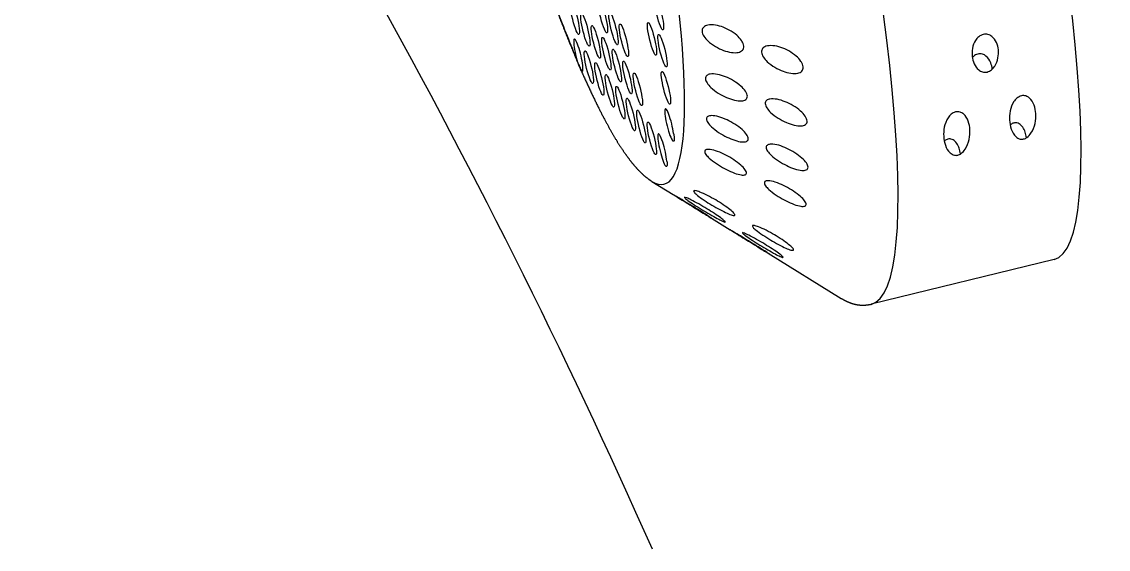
# Model space of a CAD drawing. Extents: x 648 to 724, y 789 to 934.
# Drawn here: x 710.922 to 713.857, y 841.218 to 842.642 of the extents above; entities that cross this region are included whole.
import ezdxf

# ---------------------------------------------------------------- set-up
doc = ezdxf.new("R2010")
doc.units = 0
doc.header["$MEASUREMENT"] = 0
doc.layers.add('1', color=4, linetype='Continuous')
doc.layers.add('1_CYAN', color=4, linetype='Continuous')

# ---------------------------------------------------------------- blocks, each defined once
blk = doc.blocks.new('2010GLOW')
at = {"layer": '1'}
for p, q in [((64.646, 36.6059), (64.7038, 36.5702)), ((64.8073, 36.5062), (64.8576, 36.4751)), ((64.9604, 36.4116), (65.1575, 36.2898)), ((65.7325, 36.3948), (65.2382, 36.2739))]:
    blk.add_line(p, q, dxfattribs=at)
for centre, major_axis, start_param, end_param in [((65.2868, 38.2161), (-0.4457, 1.8213), 3.141593, 6.283185), ((64.7925, 38.0951), (-0.4457, 1.8213), 3.141593, 6.283185), ((64.34, 37.9844), (-0.3392, 1.3863), 2.994561, 6.430217)]:
    blk.add_ellipse(centre, major_axis=major_axis, ratio=0.145722, start_param=start_param, end_param=end_param, dxfattribs=at)
at = {"layer": '1', "color": 3}
for centre, major_axis, start_param, end_param in [((64.4383, 37.0467), (0.0108, -0.0442), 0.253665, 6.53685), ((64.5141, 37.0509), (0.0108, -0.0442), 0.253665, 6.53685), ((64.6656, 37.0591), (0.0108, -0.0442), 0.253665, 6.53685), ((64.3258, 37.9809), (-0.3308, 1.3518), 2.276318, 2.419801), ((64.5425, 37.0188), (0.0108, -0.0442), 0.253665, 6.53685), ((64.4667, 37.0147), (0.0108, -0.0442), 0.253665, 6.53685), ((64.6466, 36.9909), (0.0108, -0.0442), 0.253665, 6.53685), ((64.4951, 36.9827), (0.0108, -0.0442), 0.253665, 6.53685), ((64.5708, 36.9868), (0.0108, -0.0442), 0.253665, 6.53685), ((64.675, 36.9588), (0.0108, -0.0442), 0.253665, 6.53685), ((64.4477, 36.9465), (0.0108, -0.0442), 6.20698, 11.237328), ((64.5234, 36.9506), (0.0108, -0.0442), 0.253665, 6.53685), ((64.476, 36.9145), (0.0108, -0.0442), 0.253665, 6.53685), ((64.5518, 36.9186), (0.0108, -0.0442), 0.253665, 6.53685), ((64.5044, 36.8824), (0.0108, -0.0442), 0.253665, 6.53685), ((64.5802, 36.8865), (0.0108, -0.0442), 0.253665, 6.53685), ((64.5328, 36.8504), (0.0108, -0.0442), 0.253665, 6.53685), ((64.6086, 36.8545), (0.0108, -0.0442), 0.253665, 6.53685), ((64.6843, 36.8586), (0.0108, -0.0442), 0.253665, 6.53685), ((64.5612, 36.8183), (0.0108, -0.0442), 0.253665, 6.53685), ((64.5895, 36.7863), (0.0108, -0.0442), 0.253665, 6.53685), ((64.6179, 36.7542), (0.0108, -0.0442), 0.253665, 6.53685), ((64.6937, 36.7584), (0.0108, -0.0442), 0.970993, 6.001341), ((64.6463, 36.7222), (0.0108, -0.0442), 0.253665, 6.53685), ((64.6747, 36.6902), (0.0108, -0.0442), 0.789174, 5.819522)]:
    blk.add_ellipse(centre, major_axis=major_axis, ratio=0.145722, start_param=start_param, end_param=end_param, dxfattribs=at)
at = {"layer": '1'}
for points in [[(64.0743, 38.1661), (64.0903, 38.0942), (64.1069, 38.022), (64.1242, 37.9497), (64.142, 37.8775), (64.1604, 37.8055), (64.1792, 37.7341), (64.1984, 37.6633), (64.2181, 37.5934), (64.238, 37.5246), (64.2582, 37.4571), (64.2785, 37.391), (64.2991, 37.3266), (64.3197, 37.264), (64.3403, 37.2034), (64.361, 37.1449), (64.3815, 37.0887), (64.4019, 37.0351), (64.4222, 36.984), (64.4422, 36.9356), (64.4619, 36.8901), (64.4814, 36.8476), (64.5005, 36.8081), (64.5192, 36.7717), (64.5375, 36.7386), (64.5555, 36.7086), (64.5732, 36.6819), (64.5907, 36.6583), (64.6083, 36.6378), (64.6264, 36.6203), (64.646, 36.6059)], [(65.1575, 36.2898), (65.1717, 36.2821), (65.1868, 36.2761), (65.2032, 36.2723), (65.2206, 36.2714), (65.2382, 36.2739)]]:
    blk.add_open_spline(points, degree=1, dxfattribs=at)
at = {"layer": '1', "color": 3}
for points, knots in [([(64.8341, 37.0237), (64.8409, 37.0214), (64.8483, 37.0182), (64.8627, 37.0102), (64.8696, 37.0054), (64.8803, 36.9961), (64.8849, 36.9911), (64.8901, 36.9834), (64.8915, 36.9809), (64.8935, 36.9759), (64.8941, 36.9734), (64.8946, 36.9689), (64.8944, 36.9668), (64.8931, 36.963), (64.8921, 36.9613), (64.8881, 36.957), (64.8841, 36.9551), (64.8745, 36.953), (64.868, 36.953), (64.8542, 36.955), (64.8469, 36.957), (64.833, 36.9621), (64.8253, 36.9657), (64.8104, 36.9744), (64.8033, 36.9796), (64.7935, 36.9889), (64.7897, 36.9933), (64.7841, 37.0021), (64.7823, 37.0066), (64.7816, 37.0144), (64.7826, 37.0179), (64.7868, 37.0235), (64.7901, 37.0254), (64.7988, 37.0284), (64.8053, 37.029), (64.8195, 37.0278), (64.8271, 37.026), (64.8341, 37.0237)], [0, 0, 0, 0, 0.023389, 0.023389, 0.0467779, 0.0467779, 0.0659746, 0.0659746, 0.0755729, 0.0755729, 0.0851712, 0.0851712, 0.0947696, 0.0947696, 0.1043679, 0.1043679, 0.1235645, 0.1235645, 0.1469535, 0.1469535, 0.1703425, 0.1703425, 0.1947513, 0.1947513, 0.2191601, 0.2191601, 0.2357472, 0.2357472, 0.2523342, 0.2523342, 0.2689213, 0.2689213, 0.2855084, 0.2855084, 0.3099172, 0.3099172, 0.334326, 0.334326, 0.334326, 0.334326]), ([(65.5518, 36.9011), (65.5496, 36.9006), (65.5473, 36.9003), (65.5431, 36.9005), (65.541, 36.9008), (65.5352, 36.9025), (65.5318, 36.9045), (65.5237, 36.911), (65.5196, 36.9169), (65.5138, 36.9299), (65.512, 36.937), (65.5107, 36.9503), (65.5108, 36.9576), (65.5136, 36.9724), (65.5163, 36.9798), (65.5228, 36.9899), (65.5257, 36.9934), (65.531, 36.9978), (65.5329, 36.9991), (65.537, 37.0012), (65.5392, 37.002), (65.5435, 37.0031), (65.5458, 37.0033), (65.5501, 37.0033), (65.5522, 37.003), (65.5582, 37.0014), (65.5617, 36.9994), (65.57, 36.993), (65.5741, 36.9872), (65.5799, 36.9745), (65.5815, 36.9676), (65.5829, 36.9544), (65.5826, 36.9468), (65.5796, 36.9316), (65.5768, 36.9241), (65.5703, 36.914), (65.5674, 36.9104), (65.5622, 36.906), (65.5603, 36.9047), (65.5562, 36.9025), (65.554, 36.9017), (65.5518, 36.9011)], [0, 0, 0, 0, 0.0069864, 0.0069864, 0.0139728, 0.0139728, 0.0279456, 0.0279456, 0.0559253, 0.0559253, 0.0839051, 0.0839051, 0.1105409, 0.1105409, 0.1371767, 0.1371767, 0.1508496, 0.1508496, 0.1576861, 0.1576861, 0.1645225, 0.1645225, 0.171359, 0.171359, 0.1781955, 0.1781955, 0.1918684, 0.1918684, 0.2185042, 0.2185042, 0.24514, 0.24514, 0.2731197, 0.2731197, 0.3010995, 0.3010995, 0.3150723, 0.3150723, 0.3220587, 0.3220587, 0.3290451, 0.3290451, 0.3290451, 0.3290451]), ([(64.9948, 36.9675), (65.0015, 36.9652), (65.0089, 36.962), (65.0233, 36.954), (65.0302, 36.9492), (65.0408, 36.9399), (65.0455, 36.9349), (65.0506, 36.9273), (65.052, 36.9247), (65.054, 36.9197), (65.0547, 36.9173), (65.0551, 36.9128), (65.0549, 36.9107), (65.0537, 36.9069), (65.0527, 36.9052), (65.0487, 36.9008), (65.0446, 36.899), (65.0351, 36.8969), (65.0286, 36.8969), (65.0148, 36.8988), (65.0075, 36.9008), (64.9936, 36.9059), (64.9859, 36.9095), (64.971, 36.9183), (64.9639, 36.9234), (64.9541, 36.9327), (64.9502, 36.9371), (64.9446, 36.946), (64.9429, 36.9504), (64.9421, 36.9583), (64.9431, 36.9618), (64.9474, 36.9674), (64.9507, 36.9693), (64.9593, 36.9723), (64.9659, 36.9728), (64.9801, 36.9716), (64.9877, 36.9699), (64.9948, 36.9675)], [0, 0, 0, 0, 0.0233552, 0.0233552, 0.0467103, 0.0467103, 0.0658795, 0.0658795, 0.0754641, 0.0754641, 0.0850487, 0.0850487, 0.0946332, 0.0946332, 0.1042178, 0.1042178, 0.123387, 0.123387, 0.1467421, 0.1467421, 0.1700973, 0.1700973, 0.1945396, 0.1945396, 0.2189818, 0.2189818, 0.2355966, 0.2355966, 0.2522113, 0.2522113, 0.2688261, 0.2688261, 0.2854408, 0.2854408, 0.3098831, 0.3098831, 0.3343253, 0.3343253, 0.3343253, 0.3343253]), ([(65.5659, 36.9092), (65.5651, 36.9148), (65.5637, 36.9205), (65.5587, 36.9329), (65.5547, 36.9394), (65.5461, 36.9463), (65.5428, 36.9482), (65.5372, 36.9499), (65.5351, 36.9502), (65.531, 36.9503), (65.5288, 36.9501), (65.5244, 36.949), (65.5223, 36.9482), (65.5183, 36.9461), (65.5164, 36.9448), (65.5136, 36.9425), (65.5127, 36.9416), (65.5117, 36.9407)], [0.1031187, 0.1031187, 0.1031187, 0.1031187, 0.1276978, 0.1276978, 0.1593765, 0.1593765, 0.1731128, 0.1731128, 0.179981, 0.179981, 0.1868491, 0.1868491, 0.1937173, 0.1937173, 0.2005854, 0.2005854, 0.2047116, 0.2047116, 0.2047116, 0.2047116]), ([(64.458, 36.9023), (64.4577, 36.9024), (64.4574, 36.9026), (64.4564, 36.9036), (64.4556, 36.9051), (64.4538, 36.9088), (64.4529, 36.9108), (64.4508, 36.9158), (64.4496, 36.9186), (64.4468, 36.9256), (64.4453, 36.9299), (64.444, 36.9344)], [-0.10333581, -0.10333581, -0.10333581, -0.10333581, -0.09774084, -0.09774084, -0.08402044, -0.08402044, -0.07264257, -0.07264257, -0.06085918, -0.06085918, -0.04630941, -0.04630941, -0.04630941, -0.04630941]), ([(64.8453, 36.8882), (64.8521, 36.8854), (64.8596, 36.8818), (64.8738, 36.8732), (64.8807, 36.8682), (64.8911, 36.8589), (64.8956, 36.8541), (64.9005, 36.8469), (64.9018, 36.8445), (64.9036, 36.84), (64.9041, 36.8378), (64.9043, 36.8339), (64.904, 36.8321), (64.9025, 36.829), (64.9014, 36.8277), (64.8971, 36.8245), (64.8928, 36.8234), (64.8829, 36.8228), (64.8763, 36.8236), (64.8623, 36.8269), (64.8549, 36.8295), (64.8409, 36.8355), (64.8332, 36.8395), (64.8184, 36.8488), (64.8115, 36.8541), (64.8019, 36.8632), (64.7982, 36.8674), (64.7929, 36.8756), (64.7914, 36.8796), (64.7911, 36.8864), (64.7923, 36.8894), (64.7969, 36.8936), (64.8004, 36.8949), (64.8094, 36.8965), (64.8161, 36.8961), (64.8305, 36.8934), (64.8382, 36.8911), (64.8453, 36.8882)], [0, 0, 0, 0, 0.023389, 0.023389, 0.0467779, 0.0467779, 0.0659746, 0.0659746, 0.0755729, 0.0755729, 0.0851712, 0.0851712, 0.0947696, 0.0947696, 0.1043679, 0.1043679, 0.1235645, 0.1235645, 0.1469535, 0.1469535, 0.1703425, 0.1703425, 0.1947513, 0.1947513, 0.2191601, 0.2191601, 0.2357472, 0.2357472, 0.2523342, 0.2523342, 0.2689213, 0.2689213, 0.2855084, 0.2855084, 0.3099172, 0.3099172, 0.334326, 0.334326, 0.334326, 0.334326]), ([(65.6505, 36.7203), (65.6489, 36.7199), (65.6473, 36.7197), (65.6441, 36.7197), (65.6427, 36.7199), (65.6367, 36.7211), (65.6327, 36.7238), (65.6179, 36.7372), (65.6133, 36.7552), (65.612, 36.7789), (65.6124, 36.7873), (65.6159, 36.8045), (65.6189, 36.8132), (65.6264, 36.8244), (65.6291, 36.8278), (65.6342, 36.832), (65.636, 36.8333), (65.6399, 36.8354), (65.642, 36.8362), (65.6465, 36.8373), (65.6486, 36.8375), (65.6527, 36.8374), (65.6547, 36.837), (65.6601, 36.8353), (65.6632, 36.8334), (65.672, 36.8262), (65.676, 36.8192), (65.6815, 36.8042), (65.6829, 36.7963), (65.6842, 36.7725), (65.6813, 36.7527), (65.6677, 36.7323), (65.664, 36.7278), (65.6582, 36.7237), (65.6568, 36.7228), (65.6537, 36.7213), (65.6521, 36.7207), (65.6505, 36.7203)], [0, 0, 0, 0, 0.004866, 0.004866, 0.009732, 0.009732, 0.0279202, 0.0279202, 0.1064516, 0.1064516, 0.1420303, 0.1420303, 0.1776091, 0.1776091, 0.1914434, 0.1914434, 0.1983605, 0.1983605, 0.2052777, 0.2052777, 0.2121948, 0.2121948, 0.219112, 0.219112, 0.2329463, 0.2329463, 0.268525, 0.268525, 0.3041037, 0.3041037, 0.3826351, 0.3826351, 0.4008234, 0.4008234, 0.4056894, 0.4056894, 0.4105553, 0.4105553, 0.4105553, 0.4105553]), ([(65.0067, 36.8208), (65.0136, 36.818), (65.021, 36.8144), (65.0352, 36.8058), (65.0421, 36.8008), (65.0525, 36.7915), (65.057, 36.7867), (65.0618, 36.7795), (65.0631, 36.7772), (65.0649, 36.7726), (65.0654, 36.7705), (65.0656, 36.7666), (65.0653, 36.7648), (65.0639, 36.7617), (65.0628, 36.7603), (65.0584, 36.7571), (65.0542, 36.756), (65.0443, 36.7554), (65.0377, 36.7562), (65.0237, 36.7595), (65.0163, 36.7621), (65.0024, 36.7681), (64.9946, 36.7721), (64.9798, 36.7814), (64.9728, 36.7867), (64.9633, 36.7958), (64.9596, 36.8), (64.9543, 36.8082), (64.9528, 36.8123), (64.9524, 36.8191), (64.9536, 36.822), (64.9583, 36.8263), (64.9617, 36.8276), (64.9708, 36.8291), (64.9775, 36.8288), (64.9919, 36.8261), (64.9996, 36.8237), (65.0067, 36.8208)], [0, 0, 0, 0, 0.0233552, 0.0233552, 0.0467103, 0.0467103, 0.0658795, 0.0658795, 0.0754641, 0.0754641, 0.0850487, 0.0850487, 0.0946332, 0.0946332, 0.1042178, 0.1042178, 0.123387, 0.123387, 0.1467421, 0.1467421, 0.1700973, 0.1700973, 0.1945396, 0.1945396, 0.2189818, 0.2189818, 0.2355966, 0.2355966, 0.2522113, 0.2522113, 0.2688261, 0.2688261, 0.2854408, 0.2854408, 0.3098831, 0.3098831, 0.3343253, 0.3343253, 0.3343253, 0.3343253]), ([(64.8494, 36.7718), (64.8562, 36.7687), (64.8636, 36.7647), (64.8778, 36.7557), (64.8845, 36.7507), (64.8946, 36.7416), (64.899, 36.737), (64.9035, 36.7304), (64.9047, 36.7283), (64.9063, 36.7243), (64.9067, 36.7224), (64.9067, 36.7192), (64.9062, 36.7177), (64.9046, 36.7154), (64.9033, 36.7144), (64.8987, 36.7124), (64.8943, 36.7121), (64.884, 36.7129), (64.8773, 36.7144), (64.8631, 36.7191), (64.8557, 36.7222), (64.8417, 36.729), (64.834, 36.7333), (64.8194, 36.7429), (64.8126, 36.7482), (64.8033, 36.7569), (64.7998, 36.7608), (64.7949, 36.7683), (64.7935, 36.7718), (64.7936, 36.7775), (64.795, 36.7797), (64.8, 36.7826), (64.8036, 36.7833), (64.813, 36.7834), (64.8199, 36.7822), (64.8345, 36.7781), (64.8422, 36.7751), (64.8494, 36.7718)], [0, 0, 0, 0, 0.023389, 0.023389, 0.0467779, 0.0467779, 0.0659746, 0.0659746, 0.0755729, 0.0755729, 0.0851712, 0.0851712, 0.0947696, 0.0947696, 0.1043679, 0.1043679, 0.1235645, 0.1235645, 0.1469535, 0.1469535, 0.1703425, 0.1703425, 0.1947513, 0.1947513, 0.2191601, 0.2191601, 0.2357472, 0.2357472, 0.2523342, 0.2523342, 0.2689213, 0.2689213, 0.2855084, 0.2855084, 0.3099172, 0.3099172, 0.334326, 0.334326, 0.334326, 0.334326]), ([(65.4726, 36.6768), (65.471, 36.6764), (65.4694, 36.6762), (65.4662, 36.6761), (65.4647, 36.6763), (65.4588, 36.6776), (65.4548, 36.6802), (65.44, 36.6937), (65.4354, 36.7117), (65.4341, 36.7354), (65.4345, 36.7438), (65.438, 36.7609), (65.441, 36.7697), (65.4485, 36.7809), (65.4512, 36.7842), (65.4563, 36.7885), (65.4581, 36.7897), (65.462, 36.7919), (65.4641, 36.7927), (65.4686, 36.7938), (65.4707, 36.794), (65.4748, 36.7938), (65.4768, 36.7935), (65.4822, 36.7918), (65.4853, 36.7899), (65.4941, 36.7827), (65.4981, 36.7756), (65.5036, 36.7607), (65.5049, 36.7527), (65.5062, 36.729), (65.5033, 36.7092), (65.4898, 36.6888), (65.4861, 36.6843), (65.4803, 36.6801), (65.4789, 36.6792), (65.4758, 36.6777), (65.4741, 36.6771), (65.4726, 36.6768)], [0, 0, 0, 0, 0.004866, 0.004866, 0.009732, 0.009732, 0.0279202, 0.0279202, 0.1064516, 0.1064516, 0.1420303, 0.1420303, 0.1776091, 0.1776091, 0.1914434, 0.1914434, 0.1983605, 0.1983605, 0.2052777, 0.2052777, 0.2121948, 0.2121948, 0.219112, 0.219112, 0.2329463, 0.2329463, 0.268525, 0.268525, 0.3041037, 0.3041037, 0.3826351, 0.3826351, 0.4008234, 0.4008234, 0.4056894, 0.4056894, 0.4105553, 0.4105553, 0.4105553, 0.4105553]), ([(65.658, 36.7235), (65.6576, 36.7262), (65.6571, 36.7288), (65.6542, 36.7411), (65.6507, 36.7507), (65.6404, 36.7602), (65.6368, 36.7627), (65.6311, 36.7639), (65.6297, 36.764), (65.6268, 36.764), (65.6253, 36.7638), (65.6224, 36.7631), (65.6208, 36.7625), (65.6179, 36.7612), (65.6166, 36.7604), (65.615, 36.7592), (65.6145, 36.7589), (65.614, 36.7585)], [0.2314886, 0.2314886, 0.2314886, 0.2314886, 0.2462753, 0.2462753, 0.3013362, 0.3013362, 0.3192112, 0.3192112, 0.3237406, 0.3237406, 0.32827, 0.32827, 0.3327995, 0.3327995, 0.3373289, 0.3373289, 0.3392668, 0.3392668, 0.3392668, 0.3392668]), ([(64.7051, 36.7347), (64.7056, 36.7314), (64.7061, 36.7283), (64.7068, 36.7225), (64.707, 36.7199), (64.7066, 36.7161), (64.706, 36.7149), (64.7044, 36.7139), (64.7033, 36.7143), (64.7023, 36.7155)], [-0.10334717, -0.10334717, -0.10334717, -0.10334717, -0.09099542, -0.09099542, -0.07615637, -0.07615637, -0.06155718, -0.06155718, -0.04630625, -0.04630625, -0.04630625, -0.04630625]), ([(65.48, 36.68), (65.4797, 36.6826), (65.4792, 36.6853), (65.4762, 36.6976), (65.4728, 36.7072), (65.4625, 36.7167), (65.4588, 36.7192), (65.4531, 36.7204), (65.4518, 36.7205), (65.4489, 36.7205), (65.4473, 36.7203), (65.4444, 36.7196), (65.4429, 36.719), (65.44, 36.7176), (65.4387, 36.7168), (65.4371, 36.7157), (65.4366, 36.7153), (65.4361, 36.715)], [0.2314886, 0.2314886, 0.2314886, 0.2314886, 0.2462753, 0.2462753, 0.3013362, 0.3013362, 0.3192112, 0.3192112, 0.3237406, 0.3237406, 0.32827, 0.32827, 0.3327995, 0.3327995, 0.3373289, 0.3373289, 0.3392668, 0.3392668, 0.3392668, 0.3392668]), ([(64.8462, 36.6766), (64.853, 36.6731), (64.8604, 36.6688), (64.8744, 36.6596), (64.8809, 36.6547), (64.8908, 36.646), (64.8949, 36.6417), (64.8992, 36.6359), (64.9002, 36.634), (64.9016, 36.6307), (64.9019, 36.6292), (64.9016, 36.6266), (64.9011, 36.6256), (64.8992, 36.624), (64.8978, 36.6234), (64.8929, 36.6226), (64.8883, 36.623), (64.8778, 36.6253), (64.871, 36.6275), (64.8567, 36.6333), (64.8492, 36.6369), (64.8353, 36.6443), (64.8277, 36.6489), (64.8133, 36.6585), (64.8066, 36.6637), (64.7977, 36.6718), (64.7944, 36.6754), (64.7898, 36.682), (64.7887, 36.6849), (64.7892, 36.6893), (64.7908, 36.6909), (64.7962, 36.6924), (64.7999, 36.6924), (64.8096, 36.6911), (64.8166, 36.6892), (64.8313, 36.6838), (64.8391, 36.6803), (64.8462, 36.6766)], [0, 0, 0, 0, 0.023389, 0.023389, 0.0467779, 0.0467779, 0.0659746, 0.0659746, 0.0755729, 0.0755729, 0.0851712, 0.0851712, 0.0947696, 0.0947696, 0.1043679, 0.1043679, 0.1235645, 0.1235645, 0.1469535, 0.1469535, 0.1703425, 0.1703425, 0.1947513, 0.1947513, 0.2191601, 0.2191601, 0.2357472, 0.2357472, 0.2523342, 0.2523342, 0.2689213, 0.2689213, 0.2855084, 0.2855084, 0.3099172, 0.3099172, 0.334326, 0.334326, 0.334326, 0.334326]), ([(65.011, 36.6948), (65.0178, 36.6917), (65.0252, 36.6877), (65.0394, 36.6787), (65.0461, 36.6737), (65.0562, 36.6646), (65.0605, 36.66), (65.0651, 36.6535), (65.0663, 36.6513), (65.0679, 36.6474), (65.0682, 36.6455), (65.0682, 36.6423), (65.0678, 36.6408), (65.0661, 36.6385), (65.0649, 36.6375), (65.0602, 36.6355), (65.0558, 36.6351), (65.0456, 36.636), (65.0389, 36.6375), (65.0247, 36.6421), (65.0173, 36.6452), (65.0033, 36.652), (64.9956, 36.6564), (64.981, 36.6659), (64.9742, 36.6712), (64.9649, 36.68), (64.9613, 36.6839), (64.9564, 36.6914), (64.9551, 36.6949), (64.9552, 36.7005), (64.9566, 36.7028), (64.9616, 36.7057), (64.9652, 36.7063), (64.9746, 36.7064), (64.9815, 36.7053), (64.9961, 36.7012), (65.0039, 36.6982), (65.011, 36.6948)], [0, 0, 0, 0, 0.0233552, 0.0233552, 0.0467103, 0.0467103, 0.0658795, 0.0658795, 0.0754641, 0.0754641, 0.0850487, 0.0850487, 0.0946332, 0.0946332, 0.1042178, 0.1042178, 0.123387, 0.123387, 0.1467421, 0.1467421, 0.1700973, 0.1700973, 0.1945396, 0.1945396, 0.2189818, 0.2189818, 0.2355966, 0.2355966, 0.2522113, 0.2522113, 0.2688261, 0.2688261, 0.2854408, 0.2854408, 0.3098831, 0.3098831, 0.3343253, 0.3343253, 0.3343253, 0.3343253]), ([(64.6868, 36.6601), (64.6871, 36.6572), (64.6874, 36.6547), (64.6877, 36.6501), (64.6876, 36.6483), (64.6867, 36.6462), (64.686, 36.6458), (64.6839, 36.6467), (64.6826, 36.6479), (64.6814, 36.6499)], [-0.10334717, -0.10334717, -0.10334717, -0.10334717, -0.09099542, -0.09099542, -0.07615637, -0.07615637, -0.06155718, -0.06155718, -0.04630625, -0.04630625, -0.04630625, -0.04630625]), ([(65.0075, 36.5919), (65.0143, 36.5884), (65.0216, 36.5841), (65.0356, 36.5749), (65.0421, 36.57), (65.0519, 36.5613), (65.0561, 36.5571), (65.0603, 36.5512), (65.0614, 36.5494), (65.0628, 36.546), (65.063, 36.5445), (65.0628, 36.542), (65.0622, 36.541), (65.0603, 36.5394), (65.059, 36.5388), (65.0541, 36.5379), (65.0495, 36.5384), (65.039, 36.5406), (65.0321, 36.5428), (65.0179, 36.5486), (65.0104, 36.5522), (64.9965, 36.5596), (64.9889, 36.5642), (64.9745, 36.5738), (64.9678, 36.579), (64.9589, 36.5872), (64.9555, 36.5908), (64.951, 36.5974), (64.9499, 36.6003), (64.9503, 36.6047), (64.9519, 36.6063), (64.9573, 36.6078), (64.9611, 36.6077), (64.9707, 36.6064), (64.9778, 36.6045), (64.9926, 36.5991), (65.0003, 36.5956), (65.0075, 36.5919)], [0, 0, 0, 0, 0.0233552, 0.0233552, 0.0467103, 0.0467103, 0.0658795, 0.0658795, 0.0754641, 0.0754641, 0.0850487, 0.0850487, 0.0946332, 0.0946332, 0.1042178, 0.1042178, 0.123387, 0.123387, 0.1467421, 0.1467421, 0.1700973, 0.1700973, 0.1945396, 0.1945396, 0.2189818, 0.2189818, 0.2355966, 0.2355966, 0.2522113, 0.2522113, 0.2688261, 0.2688261, 0.2854408, 0.2854408, 0.3098831, 0.3098831, 0.3343253, 0.3343253, 0.3343253, 0.3343253]), ([(64.8187, 36.5556), (64.8254, 36.5517), (64.8326, 36.5472), (64.846, 36.5382), (64.8523, 36.5337), (64.8613, 36.5264), (64.8651, 36.523), (64.8687, 36.5189), (64.8695, 36.5177), (64.8704, 36.5158), (64.8705, 36.5151), (64.8698, 36.5141), (64.869, 36.5138), (64.8667, 36.5139), (64.8652, 36.5141), (64.8597, 36.5156), (64.8549, 36.5175), (64.844, 36.5223), (64.837, 36.5258), (64.8226, 36.5334), (64.8153, 36.5377), (64.8016, 36.5458), (64.7942, 36.5505), (64.7805, 36.5597), (64.7742, 36.5642), (64.766, 36.5708), (64.763, 36.5736), (64.7593, 36.5779), (64.7585, 36.5795), (64.7598, 36.5812), (64.7618, 36.5814), (64.7678, 36.5801), (64.7718, 36.5788), (64.7819, 36.5748), (64.7891, 36.5715), (64.804, 36.564), (64.8117, 36.5597), (64.8187, 36.5556)], [0, 0, 0, 0, 0.023389, 0.023389, 0.0467779, 0.0467779, 0.0659746, 0.0659746, 0.0755729, 0.0755729, 0.0851712, 0.0851712, 0.0947696, 0.0947696, 0.1043679, 0.1043679, 0.1235645, 0.1235645, 0.1469535, 0.1469535, 0.1703425, 0.1703425, 0.1947513, 0.1947513, 0.2191601, 0.2191601, 0.2357472, 0.2357472, 0.2523342, 0.2523342, 0.2689213, 0.2689213, 0.2855084, 0.2855084, 0.3099172, 0.3099172, 0.334326, 0.334326, 0.334326, 0.334326]), ([(64.7948, 36.5319), (64.8014, 36.5279), (64.8085, 36.5234), (64.8216, 36.5149), (64.8276, 36.5107), (64.8363, 36.5043), (64.8398, 36.5015), (64.8431, 36.4985), (64.8438, 36.4977), (64.8445, 36.4965), (64.8444, 36.4962), (64.8435, 36.496), (64.8427, 36.4962), (64.8402, 36.497), (64.8386, 36.4977), (64.8329, 36.5002), (64.828, 36.5028), (64.817, 36.5087), (64.81, 36.5127), (64.7956, 36.5211), (64.7883, 36.5254), (64.7749, 36.5337), (64.7676, 36.5383), (64.7542, 36.5469), (64.7482, 36.551), (64.7404, 36.5566), (64.7376, 36.5588), (64.7342, 36.5619), (64.7337, 36.5628), (64.7353, 36.5631), (64.7375, 36.5625), (64.7437, 36.5599), (64.7478, 36.558), (64.7581, 36.5529), (64.7653, 36.549), (64.7802, 36.5406), (64.7879, 36.5361), (64.7948, 36.5319)], [0, 0, 0, 0, 0.023389, 0.023389, 0.0467779, 0.0467779, 0.0659746, 0.0659746, 0.0755729, 0.0755729, 0.0851712, 0.0851712, 0.0947696, 0.0947696, 0.1043679, 0.1043679, 0.1235645, 0.1235645, 0.1469535, 0.1469535, 0.1703425, 0.1703425, 0.1947513, 0.1947513, 0.2191601, 0.2191601, 0.2357472, 0.2357472, 0.2523342, 0.2523342, 0.2689213, 0.2689213, 0.2855084, 0.2855084, 0.3099172, 0.3099172, 0.334326, 0.334326, 0.334326, 0.334326]), ([(64.9773, 36.4615), (64.984, 36.4575), (64.9912, 36.4531), (65.0046, 36.4441), (65.0108, 36.4396), (65.0199, 36.4323), (65.0236, 36.4289), (65.0272, 36.4249), (65.0281, 36.4237), (65.029, 36.4218), (65.029, 36.421), (65.0283, 36.42), (65.0275, 36.4198), (65.0252, 36.4198), (65.0237, 36.4201), (65.0183, 36.4215), (65.0134, 36.4234), (65.0026, 36.4282), (64.9956, 36.4317), (64.9812, 36.4393), (64.9739, 36.4435), (64.9602, 36.4517), (64.9527, 36.4564), (64.939, 36.4656), (64.9327, 36.4701), (64.9245, 36.4768), (64.9215, 36.4795), (64.9178, 36.4839), (64.9171, 36.4855), (64.9183, 36.4872), (64.9203, 36.4873), (64.9263, 36.4861), (64.9303, 36.4847), (64.9404, 36.4808), (64.9476, 36.4775), (64.9626, 36.4699), (64.9703, 36.4656), (64.9773, 36.4615)], [0, 0, 0, 0, 0.0233552, 0.0233552, 0.0467103, 0.0467103, 0.0658795, 0.0658795, 0.0754641, 0.0754641, 0.0850487, 0.0850487, 0.0946332, 0.0946332, 0.1042178, 0.1042178, 0.123387, 0.123387, 0.1467421, 0.1467421, 0.1700973, 0.1700973, 0.1945396, 0.1945396, 0.2189818, 0.2189818, 0.2355966, 0.2355966, 0.2522113, 0.2522113, 0.2688261, 0.2688261, 0.2854408, 0.2854408, 0.3098831, 0.3098831, 0.3343253, 0.3343253, 0.3343253, 0.3343253]), ([(64.9512, 36.4363), (64.9579, 36.4322), (64.9649, 36.4278), (64.978, 36.4192), (64.984, 36.4151), (64.9927, 36.4087), (64.9962, 36.4059), (64.9994, 36.4029), (65.0002, 36.4021), (65.0009, 36.401), (65.0008, 36.4006), (64.9999, 36.4004), (64.999, 36.4006), (64.9965, 36.4014), (64.9949, 36.4021), (64.9893, 36.4047), (64.9843, 36.4072), (64.9734, 36.4131), (64.9664, 36.4171), (64.9521, 36.4254), (64.9448, 36.4298), (64.9313, 36.4381), (64.924, 36.4426), (64.9106, 36.4513), (64.9045, 36.4554), (64.8968, 36.461), (64.8939, 36.4632), (64.8906, 36.4663), (64.8901, 36.4673), (64.8917, 36.4676), (64.8938, 36.4669), (64.9001, 36.4644), (64.9042, 36.4624), (64.9145, 36.4573), (64.9217, 36.4534), (64.9366, 36.445), (64.9443, 36.4405), (64.9512, 36.4363)], [0, 0, 0, 0, 0.0233552, 0.0233552, 0.0467103, 0.0467103, 0.0658795, 0.0658795, 0.0754641, 0.0754641, 0.0850487, 0.0850487, 0.0946332, 0.0946332, 0.1042178, 0.1042178, 0.123387, 0.123387, 0.1467421, 0.1467421, 0.1700973, 0.1700973, 0.1945396, 0.1945396, 0.2189818, 0.2189818, 0.2355966, 0.2355966, 0.2522113, 0.2522113, 0.2688261, 0.2688261, 0.2854408, 0.2854408, 0.3098831, 0.3098831, 0.3343253, 0.3343253, 0.3343253, 0.3343253])]:
    blk.add_open_spline(points, degree=3, knots=knots, dxfattribs=at)
at = {"layer": '1'}
for points, knots in [([(64.7646, 36.5335), (64.7712, 36.5294), (64.7781, 36.5251), (64.7908, 36.5171), (64.7966, 36.5135), (64.8049, 36.5081), (64.8082, 36.506), (64.8111, 36.504), (64.8117, 36.5036), (64.8122, 36.5033), (64.812, 36.5033), (64.8109, 36.504), (64.81, 36.5045), (64.8074, 36.5062), (64.8057, 36.5072), (64.7998, 36.5108), (64.7948, 36.514), (64.7838, 36.5209), (64.7768, 36.5253), (64.7626, 36.5341), (64.7554, 36.5386), (64.7421, 36.5468), (64.735, 36.5511), (64.7221, 36.5591), (64.7162, 36.5626), (64.7089, 36.5671), (64.7063, 36.5687), (64.7033, 36.5705), (64.703, 36.5707), (64.7049, 36.5696), (64.7072, 36.5682), (64.7137, 36.5644), (64.7178, 36.5619), (64.7282, 36.5557), (64.7354, 36.5513), (64.7503, 36.5423), (64.7578, 36.5377), (64.7646, 36.5335)], [0, 0, 0, 0, 0.023389, 0.023389, 0.0467779, 0.0467779, 0.0659746, 0.0659746, 0.0755729, 0.0755729, 0.0851712, 0.0851712, 0.0947696, 0.0947696, 0.1043679, 0.1043679, 0.1235645, 0.1235645, 0.1469535, 0.1469535, 0.1703425, 0.1703425, 0.1947513, 0.1947513, 0.2191601, 0.2191601, 0.2357472, 0.2357472, 0.2523342, 0.2523342, 0.2689213, 0.2689213, 0.2855084, 0.2855084, 0.3099172, 0.3099172, 0.334326, 0.334326, 0.334326, 0.334326]), ([(64.9184, 36.4384), (64.9249, 36.4344), (64.9318, 36.4301), (64.9445, 36.4221), (64.9503, 36.4185), (64.9585, 36.4132), (64.9619, 36.411), (64.9648, 36.4091), (64.9654, 36.4087), (64.9659, 36.4083), (64.9657, 36.4084), (64.9646, 36.409), (64.9636, 36.4096), (64.961, 36.4112), (64.9593, 36.4122), (64.9535, 36.4159), (64.9485, 36.419), (64.9375, 36.4259), (64.9305, 36.4303), (64.9163, 36.4391), (64.9091, 36.4436), (64.8959, 36.4517), (64.8887, 36.4561), (64.8758, 36.4641), (64.8699, 36.4676), (64.8625, 36.4721), (64.8599, 36.4737), (64.8569, 36.4755), (64.8566, 36.4757), (64.8585, 36.4746), (64.8608, 36.4733), (64.8673, 36.4694), (64.8715, 36.4669), (64.8819, 36.4607), (64.8891, 36.4563), (64.904, 36.4473), (64.9115, 36.4426), (64.9184, 36.4384)], [0, 0, 0, 0, 0.0233552, 0.0233552, 0.0467103, 0.0467103, 0.0658795, 0.0658795, 0.0754641, 0.0754641, 0.0850487, 0.0850487, 0.0946332, 0.0946332, 0.1042178, 0.1042178, 0.123387, 0.123387, 0.1467421, 0.1467421, 0.1700973, 0.1700973, 0.1945396, 0.1945396, 0.2189818, 0.2189818, 0.2355966, 0.2355966, 0.2522113, 0.2522113, 0.2688261, 0.2688261, 0.2854408, 0.2854408, 0.3098831, 0.3098831, 0.3343253, 0.3343253, 0.3343253, 0.3343253])]:
    blk.add_open_spline(points, degree=3, knots=knots, dxfattribs=at)
at = {"layer": '1_CYAN', "color": 3}
blk.add_arc((47.4387, 27.9691), 18.8304, 23.94841, 34.56976, dxfattribs=at)

msp = doc.modelspace()

# ---------------------------------------------------------------- block references
at = {"layer": '1'}
msp.add_blockref('2010GLOW', (647.9779, 805.6054), dxfattribs=at)

doc.saveas('drawing.dxf')
